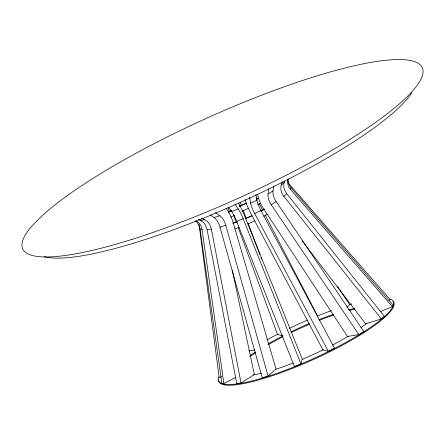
<?xml version="1.0" encoding="UTF-8"?>
<svg xmlns="http://www.w3.org/2000/svg" width="445" height="445" viewBox="0 0 445 445"><rect width="100%" height="100%" fill="white"/><g stroke="black" fill="none" stroke-linecap="round" stroke-linejoin="round"><path stroke-width="0.67" d="M273.692 186.11L273.035 190.849A11.954 6.825 57.6 0 0 276.178 201.641L363.815 331.492L358.87 334.629L271.233 204.772A11.954 6.825 57.6 0 1 268.09 193.981L268.841 188.569M221.682 376.626L219.185 377.666L199.316 226.511L199.644 225.354M380.469 311.556L392.345 306.627L290.513 189.492L291.002 187.757A11.954 11.57 15.8 0 1 288.076 179.179M228.591 207.086L231.712 211.575A11.954 1.913 67.5 0 1 236.679 221.438L294.434 366.524L300.931 363.826L302.255 359.154L245.735 218.623A26.244 4.205 67.5 0 0 238.72 203.437M392.345 306.627L392.835 304.892L291.002 187.757M284.611 181.115L284.216 182.439A11.954 9.951 48.1 0 0 286.758 193.675L384.285 316.289L381.343 318.926L283.815 196.312A11.954 9.951 48.1 0 1 281.273 185.076L282.264 181.76M281.273 185.076L284.216 182.439M283.815 196.312L286.758 193.675M210.14 214.779L214.062 217.583A11.954 6.197 72.6 0 1 219.969 227.095L262.277 377.866L268.09 376.036L276.011 368.938L233.341 223.323A26.244 13.6 72.6 0 0 226.082 208.221M346.777 307.35L349.748 304.692L337.293 286.257M228.435 212.087L229.309 211.536A26.244 14.98 57.6 0 0 228.118 207.62M268.09 193.981L273.035 190.849M271.233 204.772L276.178 201.641M198.559 219.507L200.417 220.397A11.954 9.534 80.9 0 1 207.097 229.72L236.773 383.635L241.023 382.95L254.334 374.506L232.284 270.132M228.58 212.031L231.461 210.363M260.815 211.425L264.274 209.428M263.612 216.37L267.139 214.334M239.482 206.213L241.34 205.267A26.244 5.835 63 0 0 240.133 202.152M256.882 200.128A11.954 2.659 63 0 0 260.876 210.441L334.545 348.185L328.354 351.344L254.679 213.594A11.954 2.659 63 0 1 250.685 203.287L256.882 200.128L255.925 194.771M254.679 213.594L260.876 210.441M195.505 221.054A11.954 11.42 -74.3 0 1 200.016 228.902L221.816 382.95L223.852 383.523L235.589 377.544M388.969 300.23L390.204 299.602L290.307 185.365A11.954 11.42 -74.3 0 1 287.82 180.881M239.599 206.141L246.358 203.054M244.939 199.399A26.244 5.835 63 0 0 252.087 215.858L245.234 218.879M254.74 220.876L247.859 223.924M278.108 334.084L270.048 338.139A95.97 18.807 -24.4 0 0 266.928 339.835M289.589 328.304L291.987 327.097A95.97 18.807 -24.4 0 1 307.901 319.949M282.564 336.136L277.307 338.779A76.612 15.013 -24.4 0 0 268.018 343.985M290.735 332.026L294.824 329.968A76.612 15.013 -24.4 0 1 309.336 323.493M231.712 211.575L238.214 208.877A11.954 1.913 67.5 0 1 243.181 218.74L300.931 363.826M236.679 221.438L243.181 218.74M256.637 198.943L258.417 198.27M237.391 221.955L233.141 223.429M239.238 227.328L234.838 228.852M214.062 217.583L219.88 215.753A11.954 6.197 72.6 0 1 225.787 225.27L268.09 376.036M219.969 227.095L225.787 225.27M381.343 318.926L365.679 323.849L302.311 241.084M200.417 220.397L204.667 219.713A11.954 9.534 80.9 0 1 211.342 229.042L241.023 382.95M207.097 229.72L211.342 229.042M248.877 350.955L254.935 349.981M358.87 334.629L347.428 336.459L264.124 209.589A26.244 14.98 57.6 0 1 257.577 194.159M200.016 228.902L202.047 229.475L223.852 383.523M282.953 335.908L277.474 334.367L238.286 227.857M328.354 351.344L322.875 349.803L252.087 215.858M201.568 218.239L204.667 219.713M215.397 212.549L219.88 215.753M235.088 204.388L238.214 208.877M256.198 197.758L256.837 198.993M259.079 203.304L262.594 210.079M265.153 215.007L317.585 316.028M243.131 210.04L246.296 218.484M248.249 223.674L259.93 254.84M260.904 257.438L261.638 259.385M233.508 214.868L236.139 222.011M249.612 197.263L250.685 203.287M411.77 92.81A208.393 40.834 -24.4 0 1 235.844 204.388A208.393 40.834 -24.4 0 1 44.255 256.648M392.98 301.282A95.97 18.807 -24.4 0 1 313.274 359.571A95.97 18.807 -24.4 0 1 218.623 379.969M250.034 356.679A76.612 15.013 -24.4 0 1 255.38 352.863M268.352 344.719A76.612 15.013 -24.4 0 1 282.903 336.743M291.447 332.471A76.612 15.013 -24.4 0 1 309.67 324.227M319.249 320.344A76.612 15.013 -24.4 0 1 333.928 315.032M349.514 310.449A76.612 15.013 -24.4 0 1 355.06 309.18M390.365 299.146A95.97 18.807 -24.4 0 1 313.858 358.425A95.97 18.807 -24.4 0 1 218.734 377.032M317.474 315.978A95.97 18.807 -24.4 0 1 331.614 310.577M349.247 304.719A95.97 18.807 -24.4 0 1 351.811 303.963M366.925 323.087A76.612 15.013 -24.4 0 1 360.851 327.82M348.107 336.242A76.612 15.013 -24.4 0 1 332.448 345.098M323.415 349.709A76.612 15.013 -24.4 0 1 302.099 359.421M293.149 363.037A76.612 15.013 -24.4 0 1 275.132 369.433M261.454 373.283A76.612 15.013 -24.4 0 1 253.528 374.918M249.701 355.944A76.612 15.013 -24.4 0 1 255.046 352.128M318.915 319.61A76.612 15.013 -24.4 0 1 333.594 314.298M348.457 309.898A76.612 15.013 -24.4 0 1 354.726 308.446M195.817 220.564A11.954 11.42 -74.3 0 1 202.047 229.475M264.408 209.005A34.404 6.742 -24.4 0 1 260.848 211.036M251.748 215.664A34.404 6.742 -24.4 0 1 245.429 218.484M236.734 221.871A34.404 6.742 -24.4 0 1 232.813 223.195M228.463 212.46A34.404 6.742 -24.4 0 1 231.372 210.769M239.827 206.352A34.404 6.742 -24.4 0 1 246.73 203.181M256.693 199.249A34.404 6.742 -24.4 0 1 257.877 198.837M198.887 224.497A11.954 11.57 15.8 0 1 199.316 226.511M290.513 189.492A11.954 11.57 15.8 0 1 287.926 178.901M230.682 217.355A34.404 6.742 -24.4 0 1 234.198 215.324M242.047 211.247A34.404 6.742 -24.4 0 1 248.316 208.355M257.705 204.583A34.404 6.742 -24.4 0 1 260.103 203.732M132.009 239.365A219.363 42.981 -24.4 0 0 422.75 68.975A219.363 42.981 -24.4 0 0 112.741 166.402A219.363 42.981 -24.4 0 0 132.009 239.365"/></g></svg>
